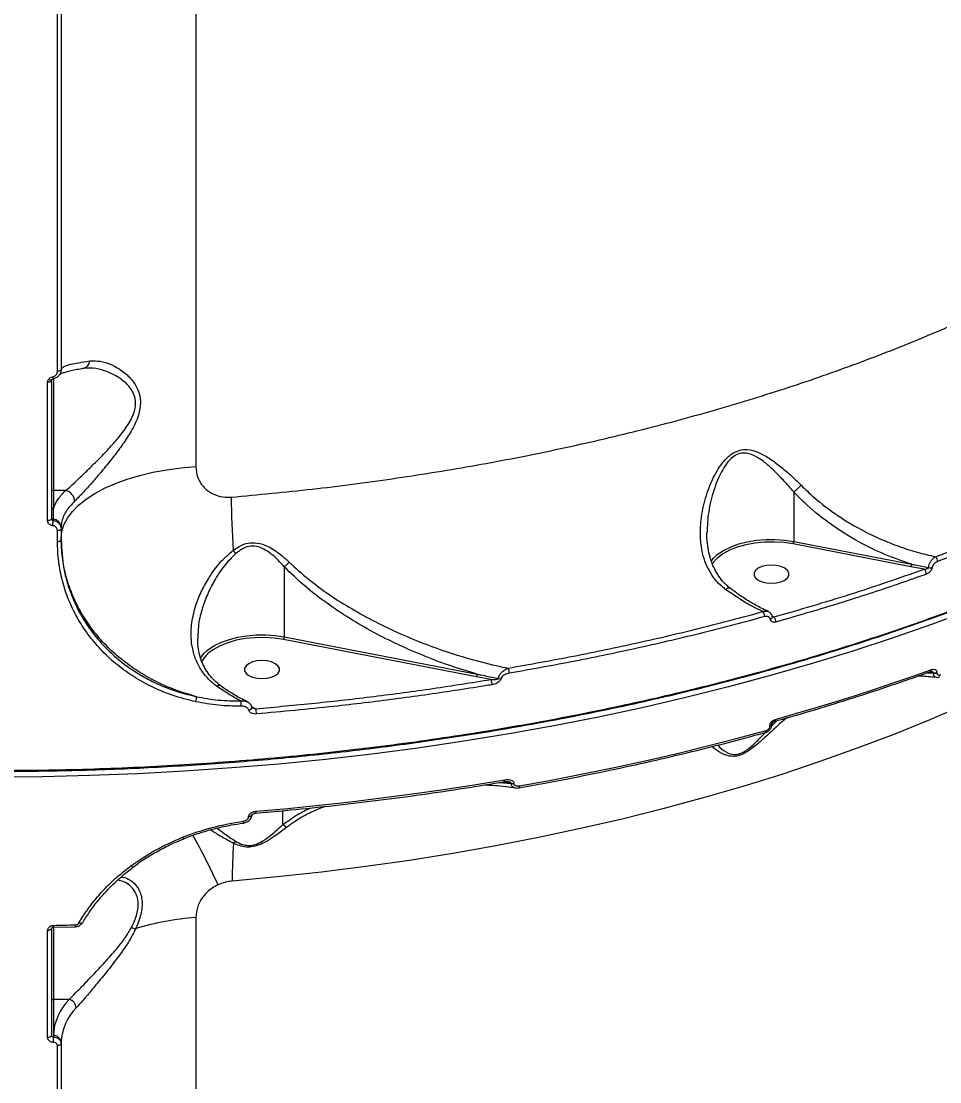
# Model space of a CAD drawing. Header units: millimetres. Extents: x -6104 to 7803, y -6013 to 4803.
# Drawn here: x 481.2 to 716.6, y -1095.4 to -823.5 of the extents above; entities that cross this region are included whole.
import ezdxf

# ---------------------------------------------------------------- set-up
doc = ezdxf.new("R2010")
doc.units = ezdxf.units.MM
for name, color, linetype in [('DIKOM_ОБЪЕКТ', 7, 'Continuous'), ('DIKOM_РАЗМЕР_ЗОНА', 7, 'Continuous'), ('DIKOM_РАЗМЕР_ОБЪЕКТА', 7, 'Continuous')]:
    doc.layers.add(name, color=color, linetype=linetype)
doc.styles.add('style1', font='arial.ttf', dxfattribs={"width": 0.8})
doc.dimstyles.new('1-50', dxfattribs={"dimtxt": 300, "dimasz": 200, "dimexe": 100, "dimexo": 0, "dimgap": 100, "dimtad": 1, "dimtxsty": 'style1', "dimcen": 200, "dimclrd": 7, "dimclre": 7, "dimclrt": 7, "dimadec": 1, "dimazin": 2, "dimtfac": 1, "dimtmove": 0, "dimatfit": 2, "dimfxl": 0, "dimlwd": 25, "dimlwe": 18, "dimarcsym": 0})

# ---------------------------------------------------------------- blocks, each defined once
blk = doc.blocks.new('*D10')
at = {"layer": 'Defpoints', "color": 0, "transparency": 16777216}
for p in [(-4094.65, -224.49), (3111.63, -1726.03), (3111.63, -4948.58)]:
    blk.add_point(p, dxfattribs=at)
at = {"layer": 'DIKOM_РАЗМЕР_ОБЪЕКТА', "color": 7, "lineweight": 18, "transparency": 16777216}
for p, q in [((-4094.65, -224.49), (-4094.65, -5048.58)), ((3111.63, -1726.03), (3111.63, -5048.58))]:
    blk.add_line(p, q, dxfattribs=at)
at = {"layer": 'DIKOM_РАЗМЕР_ОБЪЕКТА', "color": 7, "lineweight": 25, "transparency": 16777216}
blk.add_line((-3894.65, -4948.58), (2911.63, -4948.58), dxfattribs=at)
at = {"layer": 'DIKOM_РАЗМЕР_ОБЪЕКТА', "color": 7, "transparency": 16777216}
for points in [[(-3894.65, -4915.24), (-3894.65, -4981.91), (-4094.65, -4948.58)], [(2911.63, -4915.24), (2911.63, -4981.91), (3111.63, -4948.58)]]:
    blk.add_solid(points, dxfattribs=at)
at = {"layer": 'DIKOM_РАЗМЕР_ОБЪЕКТА', "color": 7, "transparency": 16777216, "insert": (-134.24, -4695.4), "char_height": 300, "attachment_point": 5, "style": 'style1'}
blk.add_mtext('7200', dxfattribs=at)
blk = doc.blocks.new('*D12')
at = {"layer": 'Defpoints', "color": 0, "transparency": 16777216}
for p in [(-6103.62, -69.94), (4675.35, -1132.87), (4675.35, -5913.06)]:
    blk.add_point(p, dxfattribs=at)
at = {"layer": 'DIKOM_РАЗМЕР_ЗОНА', "color": 7, "lineweight": 18, "transparency": 16777216}
for p, q in [((-6103.62, -69.94), (-6103.62, -6013.06)), ((4675.35, -1132.87), (4675.35, -6013.06))]:
    blk.add_line(p, q, dxfattribs=at)
at = {"layer": 'DIKOM_РАЗМЕР_ЗОНА', "color": 7, "lineweight": 25, "transparency": 16777216}
blk.add_line((-5903.62, -5913.06), (4475.35, -5913.06), dxfattribs=at)
at = {"layer": 'DIKOM_РАЗМЕР_ЗОНА', "color": 7, "transparency": 16777216}
for points in [[(-5903.62, -5879.73), (-5903.62, -5946.4), (-6103.62, -5913.06)], [(4475.35, -5879.73), (4475.35, -5946.4), (4675.35, -5913.06)]]:
    blk.add_solid(points, dxfattribs=at)
at = {"layer": 'DIKOM_РАЗМЕР_ЗОНА', "color": 7, "transparency": 16777216, "insert": (271.51, -5659.89), "char_height": 300, "attachment_point": 5, "style": 'style1'}
blk.add_mtext('10800', dxfattribs=at)

msp = doc.modelspace()

# ---------------------------------------------------------------- linework, layer by layer
at = {"layer": 'DIKOM_ОБЪЕКТ', "color": 7, "linetype": 'Continuous', "lineweight": 15}
for p, q in [((525.922, -459.03), (525.922, -937.688)), ((490.46, -913.25), (490.46, -811.786)), ((491.419, -811.441), (491.419, -912.82)), ((487.954, -951.534), (487.954, -916.094)), ((488.919, -915.662), (488.919, -951.073)), ((489.336, -915.222), (489.333, -915.228)), ((489.419, -915.103), (489.419, -943.841)), ((489.419, -943.841), (489.419, -948.371)), ((492.572, -943.841), (489.419, -943.841)), ((679.127, -944.214), (679.127, -956.867)), ((489.336, -951.145), (489.336, -951.473)), ((490.46, -956.956), (490.46, -954.122)), ((491.419, -953.38), (491.419, -953.658)), ((491.419, -953.658), (491.419, -956.491)), ((679.127, -956.867), (709.345, -962.71)), ((709.169, -963.38), (678.951, -957.537)), ((548.586, -963.386), (548.586, -981.338)), ((712.53, -964.018), (709.169, -963.38)), ((673.649, -976.058), (674.093, -976.249)), ((673.66, -976.219), (673.657, -976.207)), ((548.586, -981.338), (598.059, -990.905)), ((526.479, -981.663), (526.471, -981.892)), ((597.884, -991.574), (548.41, -982.008)), ((601.543, -992.273), (597.884, -991.574)), ((713.368, -990.54), (714.926, -990.662)), ((714.926, -990.573), (713.82, -990.379)), ((714.061, -990.294), (714.07, -990.29)), ((714.926, -990.662), (714.926, -990.573)), ((715.826, -990.506), (715.826, -990.595)), ((540.245, -999.31), (541.295, -999.76)), ((673.493, -1004.18), (674.764, -1002.858)), ((673.025, -1004.209), (673.025, -1004.181)), ((673.549, -1003.756), (673.549, -1003.728)), ((603.658, -1018.694), (606.761, -1018.974)), ((606.761, -1018.87), (604.72, -1018.515)), ((606.761, -1018.974), (606.761, -1018.87)), ((607.4, -1018.87), (607.4, -1018.974)), ((539.439, -1027.557), (539.439, -1027.482)), ((540.281, -1027.049), (540.281, -1026.996)), ((548.231, -1029.487), (548.231, -1025.901)), ((538.106, -1029.07), (538.111, -1029.07)), ((525.922, -1053.306), (525.922, -1353.314)), ((487.954, -1084.044), (487.954, -1056.614)), ((488.919, -1056.099), (488.919, -1083.529)), ((489.419, -1055.755), (489.419, -1074.301)), ((489.439, -1055.785), (495.059, -1055.655)), ((493.47, -1074.301), (489.419, -1074.301)), ((489.419, -1074.301), (489.419, -1083.569)), ((489.419, -1083.569), (489.419, -1083.929)), ((490.46, -1157.283), (490.46, -1086.138)), ((491.419, -1085.284), (491.419, -1085.623)), ((491.419, -1085.623), (491.419, -1156.768))]:
    msp.add_line(p, q, dxfattribs=at)
at = {"layer": 'DIKOM_ОБЪЕКТ', "color": 7, "linetype": 'Continuous', "lineweight": 15, "flags": 128}
for points in [[(491.419, -912.82), (491.401, -912.902), (491.347, -912.981), (491.259, -913.054), (491.141, -913.118), (490.996, -913.172), (490.83, -913.212), (490.649, -913.239), (490.46, -913.25)], [(488.919, -915.662), (488.901, -915.744), (488.846, -915.824), (488.758, -915.897), (488.638, -915.962), (488.493, -916.016), (488.326, -916.057), (488.144, -916.083), (487.954, -916.094)], [(488.979, -915.452), (488.943, -915.504), (488.882, -915.542), (488.798, -915.562), (488.692, -915.565), (488.57, -915.551), (488.433, -915.52), (488.286, -915.473), (488.134, -915.411)], [(491.419, -956.15), (491.602, -954.372), (492.147, -952.611), (493.051, -950.881), (494.304, -949.2), (495.896, -947.582), (497.812, -946.042), (500.034, -944.595), (502.542, -943.253), (505.314, -942.028), (508.324, -940.932), (511.544, -939.975), (514.946, -939.165), (518.498, -938.511), (522.168, -938.017), (525.922, -937.688)], [(488.919, -951.073), (488.901, -951.161), (488.846, -951.246), (488.758, -951.324), (488.638, -951.393), (488.493, -951.451), (488.326, -951.494), (488.144, -951.523), (487.954, -951.534)], [(491.419, -953.658), (491.401, -953.747), (491.347, -953.832), (491.259, -953.91), (491.141, -953.98), (490.996, -954.037), (490.83, -954.081), (490.649, -954.11), (490.46, -954.122)], [(491.419, -956.491), (491.401, -956.579), (491.347, -956.664), (491.259, -956.744), (491.141, -956.813), (490.996, -956.871), (490.83, -956.915), (490.649, -956.944), (490.46, -956.956)], [(659.451, -960.317), (659.776, -960.061), (661.287, -959.081), (663.061, -958.225), (665.06, -957.514), (667.24, -956.961), (669.554, -956.579), (671.952, -956.376), (674.382, -956.357), (676.791, -956.522), (679.127, -956.867)], [(678.951, -957.537), (676.558, -957.188), (674.089, -957.036), (671.604, -957.082), (669.162, -957.325), (666.824, -957.761), (664.645, -958.378), (662.678, -959.162), (660.97, -960.093), (659.563, -961.149), (659.466, -961.236)], [(657.936, -961.903), (658.561, -961.145), (659.451, -960.317)], [(659.466, -961.236), (658.491, -962.304), (658.177, -962.762)], [(673.419, -962.951), (672.151, -963.045), (670.986, -963.319), (670.018, -963.751), (669.326, -964.306), (668.965, -964.939), (668.965, -965.599), (669.326, -966.232), (670.018, -966.787), (670.986, -967.219), (672.151, -967.493), (673.419, -967.587), (674.687, -967.493), (675.852, -967.219), (676.82, -966.787), (677.513, -966.232), (677.873, -965.599), (677.873, -964.939), (677.513, -964.306), (676.82, -963.751), (675.852, -963.319), (674.687, -963.045), (673.419, -962.951)], [(724.538, -974.39), (714.663, -978.07), (704.585, -981.601), (694.312, -984.98), (683.853, -988.204), (673.217, -991.27), (662.412, -994.176), (651.449, -996.92), (640.335, -999.498), (629.081, -1001.909), (617.695, -1004.151), (606.189, -1006.221), (594.57, -1008.119), (582.849, -1009.843), (571.036, -1011.39), (559.141, -1012.761), (547.174, -1013.953), (535.145, -1014.965), (523.063, -1015.798), (510.94, -1016.449), (498.785, -1016.919), (486.609, -1017.207), (474.422, -1017.313)], [(673.154, -976.856), (673.349, -976.748), (673.503, -976.621), (673.61, -976.481), (673.661, -976.337), (673.66, -976.219)], [(528.91, -984.788), (529.235, -984.532), (530.746, -983.552), (532.52, -982.696), (534.519, -981.985), (536.699, -981.432), (539.013, -981.05), (541.411, -980.847), (543.841, -980.828), (546.25, -980.993), (548.586, -981.338)], [(548.41, -982.008), (546.017, -981.659), (543.548, -981.507), (541.063, -981.553), (538.622, -981.796), (536.283, -982.232), (534.104, -982.849), (532.137, -983.633), (530.429, -984.564), (529.022, -985.62), (528.925, -985.707)], [(527.131, -986.775), (528.02, -985.616), (528.91, -984.788)], [(528.925, -985.707), (527.95, -986.775), (527.369, -987.715)], [(542.878, -987.422), (541.611, -987.516), (540.446, -987.79), (539.478, -988.222), (538.785, -988.777), (538.424, -989.41), (538.424, -990.07), (538.785, -990.703), (539.478, -991.258), (540.446, -991.69), (541.611, -991.964), (542.878, -992.058), (544.146, -991.964), (545.311, -991.69), (546.279, -991.258), (546.972, -990.703), (547.333, -990.07), (547.333, -989.41), (546.972, -988.777), (546.279, -988.222), (545.311, -987.79), (544.146, -987.516), (542.878, -987.422)], [(674.441, -1002.5), (679.572, -1001.035), (684.662, -999.534), (689.711, -997.996), (694.718, -996.422), (699.682, -994.813), (704.601, -993.168), (709.476, -991.487), (714.304, -989.772)], [(722.903, -998.803), (713.964, -1002.653), (704.802, -1006.36), (695.425, -1009.922), (685.84, -1013.334), (676.059, -1016.595), (666.089, -1019.7), (655.939, -1022.648), (645.62, -1025.434), (635.141, -1028.057), (624.511, -1030.515), (613.74, -1032.804), (602.839, -1034.923), (591.818, -1036.87), (580.686, -1038.642), (569.455, -1040.239), (558.134, -1041.659), (546.735, -1042.901), (535.267, -1043.963)], [(540.307, -999.439), (540.314, -999.494), (540.314, -999.496)], [(608.874, -1019.521), (617.006, -1018.046), (625.079, -1016.485), (633.087, -1014.839), (641.028, -1013.109), (648.898, -1011.295), (656.695, -1009.398), (664.414, -1007.419), (672.052, -1005.359)], [(671.846, -1005.87), (671.86, -1005.865), (671.926, -1005.822), (671.98, -1005.746), (672.02, -1005.641), (672.044, -1005.511), (672.052, -1005.359)], [(541.394, -1026.034), (549.472, -1025.31), (557.521, -1024.505), (565.537, -1023.619), (573.519, -1022.652), (581.462, -1021.606), (589.364, -1020.48), (597.222, -1019.275), (605.033, -1017.99)], [(604.887, -1018.487), (604.894, -1018.486), (604.941, -1018.453), (604.98, -1018.384), (605.009, -1018.281), (605.027, -1018.148), (605.033, -1017.99)], [(608.724, -1020.019), (608.743, -1020.013), (608.788, -1019.975), (608.824, -1019.903), (608.851, -1019.801), (608.868, -1019.672), (608.874, -1019.521)], [(540.281, -1026.974), (540.245, -1027.112), (540.13, -1027.246), (539.947, -1027.358), (539.71, -1027.439), (539.439, -1027.482)], [(540.281, -1027.048), (540.245, -1027.187), (540.13, -1027.321), (539.947, -1027.433), (539.71, -1027.514), (539.439, -1027.557)], [(509.832, -1040.33), (509.79, -1040.349), (509.725, -1040.342), (509.641, -1040.307), (509.543, -1040.244), (509.433, -1040.155), (509.316, -1040.044)], [(496.793, -1054.657), (496.757, -1054.706), (496.681, -1054.756), (496.578, -1054.785), (496.451, -1054.791), (496.305, -1054.774), (496.146, -1054.735), (495.978, -1054.676)], [(496.816, -1054.549), (496.802, -1054.636), (496.793, -1054.657)], [(488.919, -1056.099), (488.901, -1056.198), (488.846, -1056.292), (488.758, -1056.38), (488.638, -1056.457), (488.493, -1056.521), (488.326, -1056.57), (488.144, -1056.601), (487.954, -1056.614)], [(489.457, -1055.3), (490.161, -1055.286), (490.864, -1055.271), (491.568, -1055.256), (492.271, -1055.24), (492.974, -1055.223), (493.678, -1055.206), (494.381, -1055.188), (495.084, -1055.17)], [(488.919, -1083.529), (488.901, -1083.627), (488.846, -1083.722), (488.758, -1083.809), (488.638, -1083.887), (488.493, -1083.951), (488.326, -1083.999), (488.144, -1084.031), (487.954, -1084.044)], [(491.419, -1085.623), (491.401, -1085.721), (491.347, -1085.816), (491.259, -1085.903), (491.141, -1085.98), (490.996, -1086.044), (490.83, -1086.093), (490.649, -1086.125), (490.46, -1086.138)]]:
    msp.add_lwpolyline(points, dxfattribs=at)
at = {"layer": 'DIKOM_ОБЪЕКТ', "color": 7, "linetype": 'Continuous', "lineweight": 15}
for centre, radius, start, end in [((496.647, -910.365), 2.148, 284.82881, 353.31392), ((491.972, -914.337), 2.785, 186.91388, 198.6572), ((489.397, -943.363), 0.478, 182.92655, 272.66051), ((492.01, -946.633), 2.848, 1.08229, 78.61419), ((780.829, -942.923), 245.869, 180.60751, 183.77813), ((489.397, -947.893), 0.478, 182.92504, 272.66202), ((489.388, -950.679), 0.469, 182.32771, 263.63309), ((483.175, -951.571), 6.161, 348.21715, 0.91407), ((489.076, -953.476), 2.345, 2.33187, 83.63308), ((677.818, -956.881), 1.309, 329.95242, 0.62448), ((497.94, -988.266), 47.535, 36.51372, 37.8107), ((714.249, -962.07), 1.743, 0.82089, 46.8568), ((708.034, -962.724), 1.311, 329.98517, 0.60955), ((711.367, -965.304), 1.733, 0.47857, 47.87745), ((714.232, -961.531), 2.137, 254.43634, 279.20565), ((669.64, -976.158), 2.064, 0.24538, 38.60843), ((672.571, -977.548), 2.001, 359.97579, 40.4816), ((547.274, -981.352), 1.312, 329.98905, 0.59738), ((603.321, -990.66), 2.95, 359.79587, 26.18386), ((596.749, -990.919), 1.31, 329.9721, 0.61434), ((598.875, -993.587), 2.974, 359.54059, 26.21843), ((604.16, -989.925), 2.184, 251.3859, 268.87434), ((713.791, -989.852), 0.52, 302.50501, 8.89259), ((715.246, -988.792), 1.809, 259.82038, 288.69073), ((715.246, -988.881), 1.81, 259.82289, 288.68822), ((523.152, -996.94), 2.964, 339.21781, 5.05937), ((532.964, -998.702), 4.61, 354.79049, 11.46958), ((539.391, -999.194), 0.971, 275.8196, 341.87542), ((536.004, -1001.08), 5.453, 359.62776, 14.00651), ((673.939, -1002.593), 0.511, 305.12252, 10.4972), ((672.973, -1003.593), 0.59, 275.03768, 347.49803), ((672.969, -1003.613), 0.599, 275.35092, 345.77445), ((607.081, -1016.999), 1.898, 260.30387, 279.67474), ((607.081, -1017.104), 1.898, 260.30387, 279.67474), ((540.737, -1026.18), 0.673, 329.40395, 12.50499), ((537.245, -1028.795), 0.909, 342.37611, 13.14739), ((523.393, -1032.458), 0.878, 195.77688, 228.10063), ((371.104, -1118.468), 176.572, 24.61887, 29.25962), ((663.752, -1043.405), 128.486, 175.92815, 180.24864), ((533.824, -1032.15), 2.768, 309.64456, 325.44209), ((530.384, -1120.685), 67.527, 93.78922, 107.11386), ((487.023, -1055.45), 2.439, 352.10055, 3.52318), ((493.262, -1055.319), 1.828, 349.40849, 4.68561), ((511.974, -1050.044), 6.277, 246.46281, 256.53797), ((489.386, -1073.834), 0.468, 184.73294, 274.05829), ((503.188, -1084.067), 13.778, 134.85882, 177.92824), ((504.532, -1085.758), 13.122, 134.85943, 177.92832), ((492.907, -1076.608), 2.375, 3.66122, 76.28506), ((489.552, -1085.438), 1.874, 4.73827, 94.059), ((466.509, -1085.254), 22.949, 359.88188, 3.30876)]:
    msp.add_arc(centre, radius, start, end, dxfattribs=at)
for points, knots in [([(534.974, -945.53), (541.914, -944.883), (555.799, -943.588), (576.32, -940.893), (596.735, -937.626), (616.95, -933.717), (636.891, -929.179), (656.12, -924.108), (674.587, -918.535), (692.261, -912.5), (709.429, -905.904), (726.009, -898.747), (741.928, -891.039), (756.839, -882.948), (770.714, -874.511), (783.55, -865.769), (795.551, -856.584), (806.639, -846.967), (816.753, -836.941), (825.677, -826.722), (833.406, -816.346), (839.962, -805.857), (845.45, -795.087), (849.794, -784.063), (852.995, -772.817), (854.825, -761.585), (855.573, -753.721), (855.381, -749.647), (855.363, -749.267)], [0, 0, 0, 0, 0.0392428, 0.0785158, 0.1177586, 0.1581422, 0.1985587, 0.2389422, 0.2781872, 0.3174625, 0.3567076, 0.3970914, 0.4375084, 0.4778924, 0.5171659, 0.5564697, 0.5957433, 0.6361545, 0.6765986, 0.71701, 0.7563481, 0.7957166, 0.8350548, 0.8755303, 0.9160387, 0.9565143, 0.9959507, 1, 1, 1, 1]), ([(474.422, -1015.598), (479, -1015.569), (491.334, -1015.492), (511.402, -1014.816), (534.525, -1013.409), (557.684, -1011.317), (580.797, -1008.529), (603.781, -1005.037), (626.131, -1000.916), (647.784, -996.197), (668.695, -990.92), (689.205, -984.999), (709.223, -978.428), (728.667, -971.214), (747.109, -963.515), (764.508, -955.371), (780.849, -946.826), (796.397, -937.743), (811.064, -928.129), (824.776, -918.007), (837.083, -907.721), (848.022, -897.329), (857.649, -886.886), (866.276, -876.1), (873.758, -864.983), (879.37, -855.249), (881.966, -849.205), (882.902, -847.025)], [0, 0, 0, 0, 0.0243023, 0.065474, 0.1066775, 0.1478492, 0.1902169, 0.232619, 0.2749866, 0.3161584, 0.3573619, 0.3985337, 0.4409013, 0.4833034, 0.525671, 0.5668428, 0.6080463, 0.649218, 0.6915856, 0.7339878, 0.7763555, 0.8160448, 0.8557626, 0.8954519, 0.9362086, 0.9769961, 1, 1, 1, 1]), ([(491.419, -912.746), (491.536, -912.531), (491.772, -912.095), (493.509, -911.531), (495.835, -911.033), (497.746, -910.762), (498.78, -910.616)], [0, 0, 0, 0, 0.2848619, 0.5777496, 0.7715671, 1, 1, 1, 1]), ([(498.78, -910.616), (499.655, -910.589), (501.406, -910.536), (504.222, -911.453), (507.028, -912.999), (509.454, -915.179), (510.972, -917.511), (511.614, -919.597), (511.835, -921.742), (511.415, -924.142), (510.46, -926.568), (509.147, -929.073), (507.286, -931.928), (504.884, -935.114), (502.398, -938.197), (500.015, -941.003), (497.885, -943.425), (496.166, -945.296), (495.252, -946.192), (494.857, -946.579)], [0, 0, 0, 0, 0.0759083, 0.1519052, 0.2286343, 0.3051882, 0.368861, 0.4016193, 0.4343319, 0.4904586, 0.5282353, 0.5660845, 0.630877, 0.6957718, 0.7645219, 0.8332288, 0.8936813, 0.9540618, 1, 1, 1, 1]), ([(489.207, -914.672), (489.365, -914.631), (489.68, -914.549), (490.069, -914.253), (490.346, -913.863), (490.451, -913.507), (490.458, -913.299), (490.46, -913.25)], [0, 0, 0, 0, 0.2249404, 0.4495617, 0.6803132, 0.9238018, 1, 1, 1, 1]), ([(491.419, -912.82), (491.416, -912.904), (491.405, -913.257), (491.228, -913.86), (490.766, -914.519), (490.12, -915.016), (489.598, -915.153), (489.336, -915.222)], [0, 0, 0, 0, 0.0748934, 0.315168, 0.5451312, 0.7714947, 1, 1, 1, 1]), ([(490.999, -914.047), (491.002, -914.045), (491.009, -914.039), (491.287, -913.886), (491.836, -913.665), (492.711, -913.384), (493.92, -913.075), (495.399, -912.759), (496.61, -912.556), (497.199, -912.457)], [0, 0, 0, 0, 0.0778618, 0.2003367, 0.3403588, 0.4957894, 0.6623659, 0.8356995, 1, 1, 1, 1]), ([(492.572, -943.841), (492.992, -943.483), (493.964, -942.655), (495.784, -940.962), (498.038, -938.798), (500.567, -936.292), (503.19, -933.586), (505.735, -930.771), (507.714, -928.285), (509.13, -926.066), (510.15, -923.962), (510.695, -921.457), (510.283, -919.616), (509.469, -917.892), (508.051, -916.144), (505.47, -914.319), (502.534, -913.061), (500.063, -912.406), (498.701, -912.454), (498.26, -912.469)], [0, 0, 0, 0, 0.04862075, 0.1123772, 0.17781184, 0.25068856, 0.32505647, 0.39249843, 0.46131268, 0.49897143, 0.53752974, 0.59200458, 0.64581458, 0.65553666, 0.71976772, 0.79908092, 0.88103382, 0.96144376, 1, 1, 1, 1]), ([(497.184, -912.449), (497.296, -912.419), (497.617, -912.335), (498.005, -912.361), (498.259, -912.377)], [0, 0, 0, 0, 0.3469977, 1, 1, 1, 1]), ([(487.954, -916.094), (487.956, -916.026), (487.965, -915.79), (488.064, -915.569), (488.134, -915.411)], [0, 0, 0, 0, 0.2879285, 1, 1, 1, 1]), ([(488.134, -915.411), (488.206, -915.304), (488.364, -915.071), (488.736, -914.796), (489.05, -914.713), (489.207, -914.672)], [0, 0, 0, 0, 0.2986365, 0.64905631, 1, 1, 1, 1]), ([(488.979, -915.452), (488.956, -915.501), (488.923, -915.571), (488.92, -915.641), (488.919, -915.662)], [0, 0, 0, 0, 0.70546183, 1, 1, 1, 1]), ([(488.973, -915.471), (488.979, -915.46), (489.003, -915.409), (489.082, -915.329), (489.213, -915.256), (489.318, -915.228), (489.374, -915.223), (489.386, -915.222)], [0, 0, 0, 0, 0.1039699, 0.4757027, 0.7276655, 0.9388997, 1, 1, 1, 1]), ([(715.44, -960.798), (721.38, -958.564), (733.258, -954.095), (750.226, -946.756), (766.589, -938.999), (776.822, -933.436), (781.938, -930.655)], [0, 0, 0, 0, 0.2485944, 0.4971898, 0.7485951, 1, 1, 1, 1]), ([(782.638, -931.833), (777.568, -934.59), (767.43, -940.103), (751.105, -947.857), (734.049, -955.248), (722.01, -959.779), (715.991, -962.045)], [0, 0, 0, 0, 0.248595, 0.4971897, 0.7485952, 1, 1, 1, 1]), ([(801.647, -934.112), (799.757, -935.372), (793.057, -939.84), (780.491, -947.067), (764.039, -955.753), (746.627, -963.907), (728.349, -971.538), (709.23, -978.636), (689.344, -985.186), (668.782, -991.156), (647.64, -996.52), (627.346, -1000.954), (608.051, -1004.575), (589.87, -1007.515), (571.449, -1010.027), (552.615, -1012.13), (533.39, -1013.8), (513.805, -1015.008), (494.132, -1015.778), (480.988, -1015.886), (474.419, -1015.941)], [0, 0, 0, 0, 0.0246419, 0.0873687, 0.1499951, 0.2124251, 0.2748546, 0.337481, 0.4002078, 0.4629347, 0.5255613, 0.587991, 0.6385771, 0.6892156, 0.739854, 0.79044, 0.842801, 0.89522, 0.947639, 1, 1, 1, 1]), ([(661.645, -969.177), (661.556, -969.11), (660.756, -968.501), (659.385, -967.2), (657.779, -965.042), (656.563, -962.583), (655.595, -959.455), (655.126, -955.673), (655.335, -950.913), (656.375, -945.733), (658.047, -941.371), (659.769, -938.246), (661.277, -936.154), (663.073, -934.429), (665.172, -933.407), (667.557, -933.204), (670.159, -933.984), (672.875, -935.498), (675.574, -937.493), (678.302, -939.802), (680.113, -941.578), (681.018, -942.466)], [0, 0, 0, 0, 0.0056307, 0.0508126, 0.0960139, 0.1438708, 0.1917651, 0.263314, 0.3349769, 0.4270907, 0.5191824, 0.5590187, 0.5987832, 0.6438191, 0.6799266, 0.7160698, 0.7691217, 0.8237209, 0.8784531, 0.9392296, 1, 1, 1, 1]), ([(679.13, -944.206), (679.129, -944.204), (678.345, -943.255), (676.72, -941.419), (674.336, -938.952), (671.977, -936.79), (669.624, -935.115), (667.357, -934.154), (665.244, -934.233), (663.398, -935.214), (661.868, -936.919), (660.599, -938.981), (659.14, -942.123), (657.782, -946.479), (656.98, -951.056), (656.988, -953.753), (656.99, -954.605)], [0, 0, 0, 0, 0.0001166, 0.0884789, 0.1768412, 0.2547049, 0.3323465, 0.404164, 0.4511095, 0.4979186, 0.5584843, 0.614443, 0.6705254, 0.804332, 0.938193, 1, 1, 1, 1]), ([(525.922, -937.688), (526.018, -938.631), (526.21, -940.504), (527.72, -942.928), (529.961, -944.694), (532.525, -945.572), (534.253, -945.543), (534.974, -945.53)], [0, 0, 0, 0, 0.21802014, 0.43323431, 0.64378673, 0.85143717, 1, 1, 1, 1]), ([(681.018, -942.466), (680.988, -942.498), (680.779, -942.723), (680.344, -943.159), (679.704, -943.745), (679.321, -944.052), (679.13, -944.206)], [0, 0, 0, 0, 0.0544507, 0.376706, 0.6883445, 1, 1, 1, 1]), ([(681.018, -942.466), (682.087, -943.5), (685.001, -946.318), (690.403, -950.381), (696.306, -953.883), (701.595, -956.405), (706.104, -958.195), (710.728, -959.704), (713.869, -960.434), (715.44, -960.798)], [0, 0, 0, 0, 0.11280373, 0.30737745, 0.50623543, 0.6280308, 0.74982814, 0.87491342, 1, 1, 1, 1]), ([(489.419, -948.371), (489.764, -947.601), (490.458, -946.047), (491.863, -944.581), (492.572, -943.841)], [0, 0, 0, 0, 0.4956409, 1, 1, 1, 1]), ([(679.127, -944.214), (679.127, -944.213), (679.127, -944.21), (679.128, -944.207), (679.129, -944.206), (679.13, -944.206)], [0, 0, 0, 0, 0.4549976, 0.8183998, 1, 1, 1, 1]), ([(709.345, -962.71), (707.053, -961.926), (702.434, -960.345), (695.554, -956.975), (688.78, -952.762), (683.236, -948.384), (680.22, -945.323), (679.127, -944.214)], [0, 0, 0, 0, 0.2061834, 0.4154233, 0.6401067, 0.8695997, 1, 1, 1, 1]), ([(489.419, -948.371), (489.411, -948.512), (489.371, -949.217), (489.34, -950.156), (489.337, -950.932), (489.336, -951.145)], [0, 0, 0, 0, 0.15364593, 0.76829173, 1, 1, 1, 1]), ([(494.857, -946.579), (494.057, -947.448), (492.434, -949.21), (491.531, -951.532), (491.446, -952.934), (491.419, -953.38)], [0, 0, 0, 0, 0.3984826, 0.8085145, 1, 1, 1, 1]), ([(489.207, -952.829), (489.181, -952.825), (488.99, -952.797), (488.646, -952.676), (488.264, -952.379), (488.004, -951.984), (487.97, -951.684), (487.954, -951.534)], [0, 0, 0, 0, 0.0372944, 0.278243, 0.5190455, 0.7595554, 1, 1, 1, 1]), ([(488.919, -951.073), (488.925, -951.12), (488.936, -951.216), (489.022, -951.339), (489.149, -951.43), (489.264, -951.465), (489.327, -951.472), (489.336, -951.473)], [0, 0, 0, 0, 0.2402591, 0.4811058, 0.7222734, 0.9628171, 1, 1, 1, 1]), ([(489.336, -951.473), (489.378, -951.479), (489.696, -951.529), (490.268, -951.735), (490.904, -952.237), (491.336, -952.904), (491.392, -953.407), (491.419, -953.658)], [0, 0, 0, 0, 0.0371049, 0.2779636, 0.5187638, 0.7593332, 1, 1, 1, 1]), ([(490.46, -954.122), (490.443, -953.972), (490.41, -953.673), (490.15, -953.278), (489.768, -952.982), (489.424, -952.861), (489.232, -952.833), (489.207, -952.829)], [0, 0, 0, 0, 0.2404836, 0.4810413, 0.7219018, 0.9628903, 1, 1, 1, 1]), ([(525.923, -997.992), (523.896, -997.483), (519.84, -996.464), (514.387, -994.129), (509.529, -991.353), (505.284, -988.215), (501.475, -984.643), (498.173, -980.667), (495.406, -976.355), (493.208, -971.768), (491.643, -966.961), (490.649, -962.006), (490.523, -958.638), (490.46, -956.956)], [0, 0, 0, 0, 0.1009693, 0.2019354, 0.2903374, 0.3790227, 0.4674239, 0.5561134, 0.645089, 0.7337801, 0.8224253, 0.9113535, 1, 1, 1, 1]), ([(526.105, -996.679), (524.065, -996.071), (519.985, -994.854), (514.577, -992.312), (509.823, -989.418), (505.72, -986.26), (502.043, -982.726), (498.858, -978.843), (496.19, -974.669), (494.07, -970.259), (492.561, -965.662), (491.602, -960.942), (491.48, -957.746), (491.419, -956.15)], [0, 0, 0, 0, 0.1033755, 0.2067501, 0.2946071, 0.3827355, 0.4705923, 0.5587489, 0.6471801, 0.7353376, 0.8234668, 0.9118708, 1, 1, 1, 1]), ([(491.419, -956.491), (491.545, -958.93), (491.736, -962.624), (492.927, -967.428), (494.535, -972.109), (496.825, -976.56), (499.724, -980.667), (503.013, -984.508), (506.853, -987.922), (511.146, -990.824), (515.194, -993.061), (520.137, -995.186), (524.105, -996.179), (526.105, -996.679)], [0, 0, 0, 0, 0.1312178, 0.1987849, 0.2663501, 0.3975679, 0.4651568, 0.5327453, 0.6634792, 0.7308151, 0.7981512, 0.8982446, 1, 1, 1, 1]), ([(662.832, -968.836), (662.524, -968.599), (661.681, -967.952), (660.523, -966.65), (659.336, -964.953), (658.369, -963.021), (657.642, -960.888), (657.135, -958.551), (656.875, -956.439), (656.89, -955.085), (656.895, -954.599)], [0, 0, 0, 0, 0.0728805, 0.1991338, 0.3321469, 0.4701587, 0.6123016, 0.7567779, 0.912705, 1, 1, 1, 1]), ([(531.251, -993.974), (530.96, -993.754), (529.78, -992.861), (528.016, -991.012), (526.304, -988.294), (525.211, -985.301), (524.624, -981.773), (524.785, -977.715), (525.778, -973.474), (527.361, -969.531), (529.435, -965.839), (532.023, -962.19), (534.338, -960.145), (535.494, -959.124)], [0, 0, 0, 0, 0.0275951, 0.1121802, 0.1968243, 0.2807376, 0.3647047, 0.478246, 0.5919075, 0.688653, 0.7854204, 0.8928596, 1, 1, 1, 1]), ([(535.494, -959.124), (536.388, -958.548), (537.935, -957.55), (540.526, -957.099), (542.644, -957.417), (544.48, -958.15), (546.964, -959.57), (548.658, -961.099), (549.887, -962.208)], [0, 0, 0, 0, 0.1914572, 0.3312412, 0.4704849, 0.5823732, 0.6969266, 1, 1, 1, 1]), ([(548.589, -963.377), (548.588, -963.376), (547.568, -962.186), (546.088, -960.667), (543.931, -959.128), (542.352, -958.34), (540.494, -957.958), (538.199, -958.408), (536.904, -959.4), (536.144, -959.982)], [0, 0, 0, 0, 0.0003149, 0.3168726, 0.4308549, 0.5444488, 0.6783319, 0.811383, 1, 1, 1, 1]), ([(536.144, -959.982), (535.112, -961.024), (533.013, -963.143), (530.685, -966.805), (528.792, -970.545), (527.382, -974.472), (526.48, -978.231), (526.479, -980.669), (526.479, -981.663)], [0, 0, 0, 0, 0.175695, 0.3573972, 0.51914, 0.6838535, 0.8710507, 1, 1, 1, 1]), ([(549.887, -962.208), (549.857, -962.238), (549.64, -962.453), (549.182, -962.885), (548.796, -963.205), (548.589, -963.377)], [0, 0, 0, 0, 0.0699789, 0.5005688, 1, 1, 1, 1]), ([(549.887, -962.208), (550.061, -962.377), (551.83, -964.093), (555.42, -967.174), (560.899, -971.127), (566.656, -974.675), (573.856, -978.543), (582.575, -982.493), (592.845, -986.148), (600.691, -988.264), (605.07, -989.172), (605.968, -989.358)], [0, 0, 0, 0, 0.0115184, 0.1169984, 0.22298, 0.3292409, 0.4351023, 0.6083266, 0.7820049, 0.9552835, 1, 1, 1, 1]), ([(713.658, -963.59), (713.708, -963.338), (713.805, -962.845), (714.175, -962.078), (714.683, -961.379), (715.141, -960.978), (715.399, -960.823), (715.44, -960.798)], [0, 0, 0, 0, 0.2233906, 0.4376532, 0.6849733, 0.9488265, 1, 1, 1, 1]), ([(715.991, -962.045), (715.782, -962.143), (715.413, -962.315), (714.976, -962.746), (714.682, -963.19), (714.61, -963.49), (714.574, -963.641)], [0, 0, 0, 0, 0.3292042, 0.5797567, 0.7886037, 1, 1, 1, 1]), ([(548.586, -963.386), (548.586, -963.384), (548.586, -963.381), (548.587, -963.379), (548.589, -963.378), (548.589, -963.377)], [0, 0, 0, 0, 0.4566468, 0.8260348, 1, 1, 1, 1]), ([(598.059, -990.905), (595.807, -990.233), (591.302, -988.889), (584.587, -986.371), (577.928, -983.485), (571.486, -980.241), (565.325, -976.687), (559.439, -972.762), (553.736, -968.413), (550.302, -965.061), (548.586, -963.386)], [0, 0, 0, 0, 0.1257437, 0.251488, 0.3794603, 0.5074226, 0.6285596, 0.7496661, 0.8748948, 1, 1, 1, 1]), ([(674.093, -976.249), (680.65, -974.347), (693.782, -970.537), (706.274, -966.193), (712.53, -964.018)], [0, 0, 0, 0, 0.4992712, 1, 1, 1, 1]), ([(709.345, -962.71), (709.657, -962.776), (711.093, -963.079), (712.532, -963.366), (713.658, -963.59)], [0, 0, 0, 0, 0.2174683, 1, 1, 1, 1]), ([(712.53, -964.018), (712.688, -964.004), (712.964, -963.979), (713.31, -963.877), (713.518, -963.766), (713.623, -963.668), (713.648, -963.613), (713.658, -963.59)], [0, 0, 0, 0, 0.375575, 0.6516581, 0.8444306, 0.9349119, 1, 1, 1, 1]), ([(714.574, -963.641), (714.535, -963.799), (714.458, -964.114), (714.144, -964.58), (713.711, -964.991), (713.333, -965.203), (713.124, -965.281), (713.1, -965.289)], [0, 0, 0, 0, 0.2147687, 0.4259335, 0.6817217, 0.9641265, 1, 1, 1, 1]), ([(713.1, -965.289), (712.552, -965.485), (709.812, -966.463), (702.168, -969.111), (689.972, -973.096), (679.708, -976.064), (674.572, -977.549)], [0, 0, 0, 0, 0.0441435, 0.2207214, 0.6100168, 1, 1, 1, 1]), ([(661.645, -969.177), (661.675, -969.156), (661.865, -969.019), (662.218, -968.828), (662.6, -968.737), (662.736, -968.845), (662.792, -968.889)], [0, 0, 0, 0, 0.0592362, 0.3796843, 0.7480997, 1, 1, 1, 1]), ([(671.253, -974.871), (669.764, -974.153), (666.508, -972.584), (663.356, -970.375), (661.645, -969.177)], [0, 0, 0, 0, 0.4574496, 1, 1, 1, 1]), ([(672.567, -974.809), (671.975, -974.541), (670.408, -973.83), (667.874, -972.38), (665.201, -970.674), (663.535, -969.4), (662.808, -968.844)], [0, 0, 0, 0, 0.1798303, 0.4760276, 0.7716149, 1, 1, 1, 1]), ([(605.968, -989.358), (611.552, -988.36), (622.719, -986.365), (639.172, -982.898), (655.408, -979.115), (665.971, -976.285), (671.253, -974.871)], [0, 0, 0, 0, 0.2490974, 0.4981948, 0.7490972, 1, 1, 1, 1]), ([(671.253, -974.871), (671.324, -974.845), (671.631, -974.735), (672.102, -974.672), (672.419, -974.806), (672.546, -974.86)], [0, 0, 0, 0, 0.1516926, 0.6600026, 1, 1, 1, 1]), ([(673.154, -976.856), (673.113, -976.729), (673.029, -976.475), (672.73, -976.217), (672.333, -976.079), (671.968, -976.084), (671.754, -976.137), (671.704, -976.149)], [0, 0, 0, 0, 0.2210957, 0.4418427, 0.6745106, 0.9251196, 1, 1, 1, 1]), ([(673.649, -976.219), (673.646, -976.189), (673.617, -975.885), (673.319, -975.394), (672.902, -974.965), (672.608, -974.875), (672.557, -974.859)], [0, 0, 0, 0, 0.0502514, 0.4929042, 0.9118798, 1, 1, 1, 1]), ([(671.704, -976.149), (666.449, -977.557), (655.939, -980.373), (639.708, -984.16), (623.181, -987.647), (611.907, -989.663), (606.271, -990.67)], [0, 0, 0, 0, 0.249097, 0.4981936, 0.7490965, 1, 1, 1, 1]), ([(674.572, -977.549), (674.524, -977.561), (674.316, -977.613), (673.961, -977.621), (673.572, -977.487), (673.278, -977.233), (673.196, -976.982), (673.154, -976.856)], [0, 0, 0, 0, 0.073346, 0.3225644, 0.5550474, 0.7774074, 1, 1, 1, 1]), ([(673.62, -976.156), (673.665, -976.175), (673.789, -976.226), (673.954, -976.246), (674.067, -976.248), (674.093, -976.249)], [0, 0, 0, 0, 0.3054822, 0.8405379, 1, 1, 1, 1]), ([(532.225, -993.794), (532.095, -993.707), (531.397, -993.243), (530.324, -992.207), (529.03, -990.685), (527.984, -988.961), (527.179, -987.064), (526.651, -984.999), (526.395, -983.257), (526.413, -982.191), (526.418, -981.886)], [0, 0, 0, 0, 0.0321692, 0.1722226, 0.3168681, 0.465823, 0.6178122, 0.7740205, 0.9354016, 1, 1, 1, 1]), ([(603.463, -991.994), (603.471, -991.947), (603.512, -991.729), (603.674, -991.285), (604.06, -990.675), (604.717, -990.007), (605.398, -989.576), (605.853, -989.402), (605.968, -989.358)], [0, 0, 0, 0, 0.0398335, 0.1864825, 0.3714837, 0.5855112, 0.8948789, 1, 1, 1, 1]), ([(714.304, -989.772), (714.333, -989.762), (714.54, -989.69), (714.895, -989.633), (715.307, -989.701), (715.597, -989.881), (715.788, -990.146), (715.813, -990.386), (715.826, -990.506)], [0, 0, 0, 0, 0.0392281, 0.2872006, 0.495215, 0.6710081, 0.8352849, 1, 1, 1, 1]), ([(541.295, -999.76), (546.373, -999.302), (556.53, -998.387), (571.652, -996.639), (586.686, -994.642), (596.591, -993.063), (601.543, -992.273)], [0, 0, 0, 0, 0.24931374, 0.49862842, 0.74931402, 1, 1, 1, 1]), ([(598.059, -990.905), (598.371, -990.969), (599.932, -991.292), (601.735, -991.653), (603.224, -991.947), (603.463, -991.994)], [0, 0, 0, 0, 0.1735073, 0.8674988, 1, 1, 1, 1]), ([(601.543, -992.273), (601.884, -992.281), (602.382, -992.292), (602.971, -992.215), (603.257, -992.141), (603.392, -992.069), (603.441, -992.027), (603.457, -992.004), (603.463, -991.994)], [0, 0, 0, 0, 0.5066, 0.7402763, 0.8952653, 0.9534409, 0.9810955, 1, 1, 1, 1]), ([(604.117, -992.108), (604.11, -992.138), (604.076, -992.275), (603.927, -992.554), (603.571, -992.917), (602.875, -993.361), (602.258, -993.511), (601.849, -993.611)], [0, 0, 0, 0, 0.0349381, 0.1620647, 0.3362854, 0.5591743, 1, 1, 1, 1]), ([(606.271, -990.67), (605.877, -990.768), (605.292, -990.913), (604.632, -991.336), (604.297, -991.681), (604.156, -991.948), (604.124, -992.08), (604.117, -992.108)], [0, 0, 0, 0, 0.4456085, 0.662346, 0.8364937, 0.9657428, 1, 1, 1, 1]), ([(674.233, -1003.01), (676.003, -1002.508), (681.138, -1001.051), (689.52, -998.532), (699.316, -995.406), (707.484, -992.643), (712.355, -990.903), (714.07, -990.29)], [0, 0, 0, 0, 0.1293237, 0.3750456, 0.6207775, 0.8665155, 1, 1, 1, 1]), ([(711.135, -991.332), (711.331, -991.335), (712.81, -991.36), (714.312, -991.534), (715.614, -991.684)], [0, 0, 0, 0, 0.13293236, 1, 1, 1, 1]), ([(714.064, -990.304), (714.114, -990.283), (714.244, -990.229), (714.358, -990.239), (714.357, -990.238), (714.357, -990.238)], [0, 0, 0, 0, 0.330131, 0.8493523, 1, 1, 1, 1]), ([(714.926, -990.573), (714.923, -990.551), (714.918, -990.508), (714.86, -990.425), (714.729, -990.338), (714.55, -990.273), (714.418, -990.253), (714.365, -990.245)], [0, 0, 0, 0, 0.1029943, 0.2045737, 0.4540186, 0.7781082, 1, 1, 1, 1]), ([(715.614, -991.684), (715.542, -991.676), (715.366, -991.658), (715.151, -991.456), (714.975, -991.126), (714.943, -990.818), (714.926, -990.662)], [0, 0, 0, 0, 0.1875506, 0.4574509, 0.7258595, 1, 1, 1, 1]), ([(715.619, -991.7), (715.632, -991.703), (715.83, -991.754), (716.159, -991.716), (716.445, -991.599), (716.551, -991.555)], [0, 0, 0, 0, 0.0412104, 0.6437829, 1, 1, 1, 1]), ([(715.826, -990.595), (715.834, -990.673), (715.85, -990.829), (715.973, -991), (716.158, -991.113), (716.417, -991.153), (716.641, -991.115), (716.772, -991.069), (716.792, -991.062)], [0, 0, 0, 0, 0.1673398, 0.3344511, 0.5091314, 0.7130552, 0.9577694, 1, 1, 1, 1]), ([(531.251, -993.974), (531.279, -993.957), (531.366, -993.905), (531.619, -993.779), (531.955, -993.685), (532.123, -993.79), (532.197, -993.837)], [0, 0, 0, 0, 0.0695421, 0.2150111, 0.6526129, 1, 1, 1, 1]), ([(537.481, -997.785), (536.435, -997.227), (534.333, -996.105), (532.281, -994.686), (531.251, -993.974)], [0, 0, 0, 0, 0.4978608, 1, 1, 1, 1]), ([(539.043, -997.936), (538.707, -997.779), (537.429, -997.18), (535.216, -995.851), (533.267, -994.62), (532.281, -993.861), (532.206, -993.804)], [0, 0, 0, 0, 0.1461916, 0.555807, 0.9665415, 1, 1, 1, 1]), ([(601.849, -993.611), (601.214, -993.715), (598.038, -994.238), (589.744, -995.542), (576.872, -997.357), (559.939, -999.419), (548.07, -1000.508), (541.457, -1001.115)], [0, 0, 0, 0, 0.0321669, 0.1608357, 0.418397, 0.6759578, 1, 1, 1, 1]), ([(526.105, -996.679), (527.958, -997.02), (531.691, -997.707), (535.542, -997.759), (537.481, -997.785)], [0, 0, 0, 0, 0.49648437, 1, 1, 1, 1]), ([(537.481, -997.785), (537.874, -997.748), (538.442, -997.695), (538.877, -997.931), (539.012, -998.004)], [0, 0, 0, 0, 0.6894757, 1, 1, 1, 1]), ([(537.554, -999.12), (535.6, -999.095), (531.663, -999.044), (527.846, -998.344), (525.923, -997.992)], [0, 0, 0, 0, 0.4964932, 1, 1, 1, 1]), ([(539.489, -1000.16), (539.441, -1000.033), (539.345, -999.78), (538.968, -999.451), (538.377, -999.172), (537.848, -999.139), (537.554, -999.12)], [0, 0, 0, 0, 0.1848944, 0.3686027, 0.6500969, 1, 1, 1, 1]), ([(540.297, -999.442), (540.234, -999.244), (540.102, -998.827), (539.655, -998.322), (539.263, -998.1), (539.068, -997.989)], [0, 0, 0, 0, 0.3149397, 0.6596033, 1, 1, 1, 1]), ([(541.457, -1001.115), (541.403, -1001.119), (541.077, -1001.141), (540.535, -1001.08), (539.982, -1000.836), (539.627, -1000.525), (539.535, -1000.282), (539.489, -1000.16)], [0, 0, 0, 0, 0.0639478, 0.3885981, 0.6455965, 0.8223071, 1, 1, 1, 1]), ([(540.482, -999.523), (540.443, -999.507), (540.365, -999.474), (540.304, -999.419), (540.301, -999.415), (540.3, -999.413)], [0, 0, 0, 0, 0.35260919, 0.72422183, 1, 1, 1, 1]), ([(540.483, -999.52), (540.538, -999.545), (540.765, -999.65), (541.042, -999.713), (541.259, -999.753), (541.295, -999.76)], [0, 0, 0, 0, 0.21033362, 0.86821073, 1, 1, 1, 1]), ([(677.357, -1002.118), (676.952, -1002.451), (675.136, -1003.947), (672.487, -1006.486), (669.71, -1008.958), (667.913, -1010.349), (666.458, -1011.268), (664.933, -1011.881), (663.267, -1012.074), (662.128, -1011.821), (660.588, -1011.238), (659.318, -1010.45), (658.529, -1009.713), (658.252, -1009.455)], [0, 0, 0, 0, 0.0632665, 0.2840918, 0.4012125, 0.4605588, 0.5217822, 0.5807892, 0.6397455, 0.7316657, 0.7562135, 0.9144021, 1, 1, 1, 1]), ([(673.025, -1004.181), (673.028, -1004.116), (673.039, -1003.901), (673.175, -1003.508), (673.493, -1003.06), (673.937, -1002.688), (674.273, -1002.563), (674.441, -1002.5)], [0, 0, 0, 0, 0.0931496, 0.3038947, 0.5302324, 0.7652058, 1, 1, 1, 1]), ([(673.551, -1003.723), (673.55, -1003.715), (673.55, -1003.698), (673.569, -1003.612), (673.621, -1003.495), (673.714, -1003.357), (673.853, -1003.214), (674.023, -1003.093), (674.164, -1003.027), (674.222, -1003.015), (674.231, -1003.013)], [0, 0, 0, 0, 0.0920703, 0.2056614, 0.3189708, 0.4536366, 0.600172, 0.7735951, 0.965822, 1, 1, 1, 1]), ([(608.724, -1020.019), (610.634, -1019.679), (616.173, -1018.693), (625.261, -1016.944), (635.944, -1014.722), (646.504, -1012.349), (656.933, -1009.826), (665.363, -1007.645), (670.3, -1006.293), (671.846, -1005.869)], [0, 0, 0, 0, 0.0879775, 0.2551296, 0.4222885, 0.5894507, 0.7566154, 0.9237833, 1, 1, 1, 1]), ([(659.661, -1009.089), (659.718, -1009.16), (660.226, -1009.804), (661.129, -1010.494), (662.498, -1011.227), (663.485, -1011.569), (664.986, -1011.46), (666.317, -1010.892), (667.533, -1010.056), (668.343, -1009.363), (669.557, -1008.258), (670.667, -1007.123), (671.622, -1006.127), (671.894, -1005.844)], [0, 0, 0, 0, 0.0294679, 0.2662156, 0.3016031, 0.4310483, 0.5111426, 0.5909192, 0.667393, 0.7443604, 0.7607097, 0.9318335, 1, 1, 1, 1]), ([(671.844, -1005.855), (671.901, -1005.843), (672.202, -1005.78), (672.724, -1005.453), (673.25, -1004.867), (673.531, -1004.253), (673.524, -1003.888), (673.521, -1003.759)], [0, 0, 0, 0, 0.06178342, 0.32561602, 0.6140151, 0.86352417, 1, 1, 1, 1]), ([(672.052, -1005.359), (672.167, -1005.317), (672.396, -1005.231), (672.7, -1004.978), (672.92, -1004.671), (673.015, -1004.4), (673.022, -1004.254), (673.025, -1004.209)], [0, 0, 0, 0, 0.23365504, 0.4673093, 0.69552711, 0.90868482, 1, 1, 1, 1]), ([(541.317, -1026.522), (543.309, -1026.349), (549.088, -1025.848), (558.61, -1024.895), (569.856, -1023.613), (581.03, -1022.17), (591.928, -1020.597), (599.862, -1019.336), (604.103, -1018.62), (604.887, -1018.487)], [0, 0, 0, 0, 0.0925215, 0.2683009, 0.4440848, 0.6198718, 0.7956594, 0.9622015, 1, 1, 1, 1]), ([(600.06, -1019.277), (600.179, -1019.282), (602.191, -1019.357), (604.74, -1019.589), (607.172, -1019.931), (607.691, -1020.004)], [0, 0, 0, 0, 0.0470053, 0.7968975, 1, 1, 1, 1]), ([(604.888, -1018.506), (604.958, -1018.489), (605.26, -1018.412), (605.606, -1018.423), (605.811, -1018.473), (605.836, -1018.479)], [0, 0, 0, 0, 0.2069532, 0.9008275, 1, 1, 1, 1]), ([(605.033, -1017.99), (605.344, -1017.956), (605.94, -1017.89), (606.674, -1018.029), (607.125, -1018.285), (607.357, -1018.562), (607.385, -1018.767), (607.4, -1018.87)], [0, 0, 0, 0, 0.308894, 0.5923404, 0.7697437, 0.8844924, 1, 1, 1, 1]), ([(606.761, -1018.87), (606.759, -1018.855), (606.754, -1018.822), (606.709, -1018.766), (606.565, -1018.664), (606.234, -1018.542), (605.925, -1018.516), (605.739, -1018.5)], [0, 0, 0, 0, 0.0440703, 0.0983747, 0.1972187, 0.5171731, 1, 1, 1, 1]), ([(607.689, -1020.017), (607.549, -1019.998), (607.265, -1019.959), (606.984, -1019.692), (606.803, -1019.362), (606.775, -1019.106), (606.761, -1018.974)], [0, 0, 0, 0, 0.2780699, 0.5644176, 0.776209, 1, 1, 1, 1]), ([(607.4, -1018.974), (607.409, -1019.041), (607.426, -1019.173), (607.573, -1019.349), (607.855, -1019.506), (608.311, -1019.588), (608.68, -1019.544), (608.874, -1019.521)], [0, 0, 0, 0, 0.1190293, 0.2374411, 0.4123441, 0.6910268, 1, 1, 1, 1]), ([(607.715, -1020.043), (607.751, -1020.051), (608.04, -1020.112), (608.39, -1020.101), (608.685, -1020.017), (608.724, -1020.006)], [0, 0, 0, 0, 0.1111958, 0.8824432, 1, 1, 1, 1]), ([(559.042, -1024.82), (558.452, -1025.044), (556.288, -1025.867), (552.934, -1027.575), (550.418, -1029.328), (549.231, -1030.155)], [0, 0, 0, 0, 0.16526396, 0.60643264, 1, 1, 1, 1]), ([(538.109, -1029.057), (538.198, -1029.048), (538.603, -1029.004), (539.228, -1028.734), (539.851, -1028.236), (540.182, -1027.667), (540.316, -1027.247), (540.28, -1027.05), (540.279, -1027.047)], [0, 0, 0, 0, 0.0821736, 0.3768524, 0.6102144, 0.8112921, 0.9964699, 1, 1, 1, 1]), ([(538.13, -1028.588), (538.296, -1028.554), (538.625, -1028.486), (539.031, -1028.258), (539.297, -1027.992), (539.421, -1027.754), (539.434, -1027.613), (539.439, -1027.557)], [0, 0, 0, 0, 0.2718009, 0.5388392, 0.7375577, 0.8966027, 1, 1, 1, 1]), ([(539.439, -1027.482), (539.454, -1027.362), (539.484, -1027.12), (539.728, -1026.752), (540.155, -1026.395), (540.747, -1026.127), (541.19, -1026.063), (541.394, -1026.034)], [0, 0, 0, 0, 0.1522798, 0.3040346, 0.5080102, 0.7732269, 1, 1, 1, 1]), ([(540.279, -1027.001), (540.279, -1027), (540.28, -1026.996), (540.312, -1026.946), (540.377, -1026.877), (540.5, -1026.779), (540.72, -1026.66), (541.01, -1026.554), (541.223, -1026.545), (541.316, -1026.541)], [0, 0, 0, 0, 0.0682129, 0.1407152, 0.2263119, 0.3361774, 0.5174098, 0.7881349, 1, 1, 1, 1]), ([(548.234, -1029.494), (549.474, -1028.576), (551.66, -1026.958), (554.165, -1025.733), (555.248, -1025.203)], [0, 0, 0, 0, 0.5677, 1, 1, 1, 1]), ([(522.547, -1032.697), (525.049, -1031.782), (530.116, -1029.93), (535.436, -1029.039), (538.13, -1028.588)], [0, 0, 0, 0, 0.4937619, 1, 1, 1, 1]), ([(522.814, -1033.132), (523.074, -1033.021), (524.53, -1032.396), (527.297, -1031.471), (531.099, -1030.384), (534.718, -1029.579), (537.068, -1029.243), (538.11, -1029.095)], [0, 0, 0, 0, 0.0536662, 0.3010988, 0.5500193, 0.8003442, 1, 1, 1, 1]), ([(531.384, -1030.362), (531.993, -1030.843), (533.351, -1031.914), (535.125, -1033.078), (536.104, -1033.72)], [0, 0, 0, 0, 0.4484727, 1, 1, 1, 1]), ([(549.231, -1030.155), (548.549, -1030.679), (547.294, -1031.644), (545.28, -1033.069), (543.31, -1034.252), (541.258, -1035.076), (539.288, -1035.323), (537.34, -1035.034), (536.229, -1034.556), (535.59, -1034.281)], [0, 0, 0, 0, 0.1839981, 0.33841, 0.4956201, 0.624164, 0.7374513, 0.8492065, 1, 1, 1, 1]), ([(536.104, -1033.72), (536.662, -1034.025), (537.62, -1034.548), (539.255, -1034.879), (540.377, -1034.772), (541.545, -1034.475), (542.986, -1033.8), (544.732, -1032.576), (546.506, -1031.065), (547.621, -1030.045), (548.231, -1029.487)], [0, 0, 0, 0, 0.1504045, 0.25791402, 0.34207536, 0.36555662, 0.4905052, 0.64881547, 0.80792892, 1, 1, 1, 1]), ([(548.231, -1029.487), (548.231, -1029.488), (548.231, -1029.49), (548.232, -1029.493), (548.233, -1029.494), (548.234, -1029.494)], [0, 0, 0, 0, 0.4189866, 0.7701256, 1, 1, 1, 1]), ([(549.231, -1030.155), (549.201, -1030.144), (549.036, -1030.085), (548.689, -1029.906), (548.396, -1029.641), (548.234, -1029.494)], [0, 0, 0, 0, 0.0927411, 0.4978451, 1, 1, 1, 1]), ([(509.316, -1040.044), (511.353, -1038.64), (515.473, -1035.799), (520.171, -1033.739), (522.547, -1032.697)], [0, 0, 0, 0, 0.4941776, 1, 1, 1, 1]), ([(509.857, -1040.362), (510.31, -1040.016), (511.775, -1038.901), (514.454, -1037.214), (517.867, -1035.325), (520.67, -1033.97), (522.358, -1033.316), (522.816, -1033.138)], [0, 0, 0, 0, 0.1172761, 0.379067, 0.64086, 0.9023844, 1, 1, 1, 1]), ([(535.59, -1034.281), (534.551, -1033.729), (532.471, -1032.623), (530.593, -1031.397), (529.802, -1030.891), (529.694, -1030.822)], [0, 0, 0, 0, 0.4629034, 0.9266358, 1, 1, 1, 1]), ([(495.978, -1054.676), (496.647, -1053.593), (497.984, -1051.426), (500.371, -1048.352), (503.046, -1045.406), (506.01, -1042.605), (508.214, -1040.898), (509.316, -1040.044)], [0, 0, 0, 0, 0.1976815, 0.3953848, 0.5930895, 0.7965459, 1, 1, 1, 1]), ([(499.128, -1051.275), (499.168, -1051.215), (499.88, -1050.148), (501.515, -1048.186), (504.03, -1045.413), (506.835, -1042.832), (508.801, -1041.16), (509.877, -1040.404), (509.89, -1040.395)], [0, 0, 0, 0, 0.0146871, 0.2594953, 0.5052816, 0.751386, 0.9969873, 1, 1, 1, 1]), ([(509.467, -1055.798), (509.566, -1055.603), (510.194, -1054.354), (510.901, -1052.503), (511.205, -1050.398), (511.16, -1049.298), (510.98, -1048.239), (510.657, -1047.229), (509.89, -1045.924), (508.789, -1044.837), (507.399, -1044.007), (506.385, -1043.844), (505.877, -1043.762)], [0, 0, 0, 0, 0.03130952, 0.20049222, 0.29024908, 0.38001085, 0.39692429, 0.49475201, 0.5927343, 0.72817726, 0.86380534, 1, 1, 1, 1]), ([(506.712, -1042.981), (506.738, -1042.978), (507.393, -1042.909), (508.495, -1043.333), (509.939, -1044.223), (510.975, -1045.426), (511.69, -1046.838), (512.103, -1048.354), (512.199, -1050.112), (511.904, -1052.496), (511.211, -1054.566), (510.606, -1055.936), (510.513, -1056.148)], [0, 0, 0, 0, 0.0066439, 0.1681123, 0.296447, 0.4246376, 0.5191685, 0.6135897, 0.7097078, 0.8058197, 0.9699793, 1, 1, 1, 1]), ([(535.267, -1043.963), (535.209, -1043.968), (534.568, -1044.025), (533.315, -1044.239), (532.195, -1044.685), (531.625, -1044.912)], [0, 0, 0, 0, 0.0468108, 0.5142733, 1, 1, 1, 1]), ([(531.625, -1044.912), (531.106, -1045.182), (529.651, -1045.938), (527.727, -1047.802), (526.21, -1050.44), (526.018, -1052.344), (525.922, -1053.306)], [0, 0, 0, 0, 0.1529606, 0.4283701, 0.7114342, 1, 1, 1, 1]), ([(496.895, -1054.711), (497.008, -1054.504), (497.657, -1053.321), (498.463, -1052.2), (499.128, -1051.275)], [0, 0, 0, 0, 0.1745084, 1, 1, 1, 1]), ([(495.059, -1055.639), (495.146, -1055.64), (495.49, -1055.642), (496.046, -1055.423), (496.573, -1055.037), (496.743, -1054.699), (496.807, -1054.571)], [0, 0, 0, 0, 0.1191515, 0.4714912, 0.7998161, 1, 1, 1, 1]), ([(495.084, -1055.17), (495.197, -1055.158), (495.422, -1055.133), (495.722, -1054.976), (495.896, -1054.807), (495.964, -1054.699), (495.978, -1054.676)], [0, 0, 0, 0, 0.3067018, 0.6132877, 0.9194651, 1, 1, 1, 1]), ([(487.954, -1056.614), (487.961, -1056.52), (487.979, -1056.281), (488.159, -1055.916), (488.499, -1055.583), (488.95, -1055.353), (489.288, -1055.318), (489.457, -1055.3)], [0, 0, 0, 0, 0.1406271, 0.3551074, 0.569878, 0.7848815, 1, 1, 1, 1]), ([(488.932, -1056.073), (488.932, -1056.056), (488.93, -1056.028), (489.017, -1055.926), (489.14, -1055.849), (489.294, -1055.796), (489.443, -1055.78), (489.529, -1055.79), (489.56, -1055.793)], [0, 0, 0, 0, 0.2755714, 0.4590074, 0.6094752, 0.7622405, 0.9132933, 1, 1, 1, 1]), ([(493.47, -1074.301), (494.01, -1073.767), (495.165, -1072.626), (497.276, -1070.445), (499.798, -1067.804), (502.651, -1064.753), (505.382, -1061.648), (507.776, -1058.675), (508.898, -1056.766), (509.467, -1055.798)], [0, 0, 0, 0, 0.1227077, 0.2624598, 0.4060149, 0.5749247, 0.7482626, 0.8723691, 1, 1, 1, 1]), ([(510.513, -1056.148), (509.99, -1057.194), (508.944, -1059.291), (506.667, -1062.573), (504.053, -1066.035), (501.327, -1069.38), (498.911, -1072.288), (496.892, -1074.66), (495.79, -1075.885), (495.277, -1076.457)], [0, 0, 0, 0, 0.1281532, 0.2567387, 0.426815, 0.5968789, 0.7373107, 0.8775698, 1, 1, 1, 1]), ([(489.457, -1085.301), (489.346, -1085.297), (489.067, -1085.287), (488.644, -1085.14), (488.263, -1084.857), (488.004, -1084.476), (487.97, -1084.188), (487.954, -1084.044)], [0, 0, 0, 0, 0.1418427, 0.3567388, 0.5713423, 0.7857225, 1, 1, 1, 1]), ([(488.919, -1083.529), (488.925, -1083.577), (488.936, -1083.673), (489.022, -1083.796), (489.149, -1083.886), (489.289, -1083.93), (489.382, -1083.929), (489.419, -1083.929)], [0, 0, 0, 0, 0.2139127, 0.4281611, 0.6427794, 0.8579388, 1, 1, 1, 1]), ([(489.419, -1083.929), (489.567, -1083.936), (489.939, -1083.954), (490.502, -1084.154), (491.009, -1084.536), (491.353, -1085.046), (491.397, -1085.431), (491.419, -1085.623)], [0, 0, 0, 0, 0.14172426, 0.35640097, 0.5709503, 0.78546412, 1, 1, 1, 1]), ([(490.46, -1086.138), (490.449, -1086.042), (490.427, -1085.85), (490.254, -1085.596), (490, -1085.408), (489.718, -1085.311), (489.532, -1085.304), (489.457, -1085.301)], [0, 0, 0, 0, 0.21422078, 0.4285506, 0.64314992, 0.85808323, 1, 1, 1, 1])]:
    msp.add_open_spline(points, degree=3, knots=knots, dxfattribs=at)

# ---------------------------------------------------------------- dimensions: what is measured, and where the dimension line sits
at = {"layer": 'DIKOM_РАЗМЕР_ЗОНА'}
dim = msp.add_linear_dim(base=(4675.352, -5913.064), p1=(-6103.623, -69.942), p2=(4675.352, -1132.872), text='10800', dimstyle='1-50', dxfattribs=at)
dim.commit()
dim.dimension.update_dxf_attribs({"geometry": '*D12', "text_midpoint": (271.508, -5913.064), "dimtype": 160})
at = {"layer": 'DIKOM_РАЗМЕР_ОБЪЕКТА'}
dim = msp.add_linear_dim(base=(3111.629, -4948.576), p1=(-4094.654, -224.488), p2=(3111.629, -1726.033), text='7200', dimstyle='1-50', dxfattribs=at)
dim.commit()
dim.dimension.update_dxf_attribs({"geometry": '*D10', "text_midpoint": (-134.242, -4948.576), "dimtype": 160})

doc.saveas('drawing.dxf')
